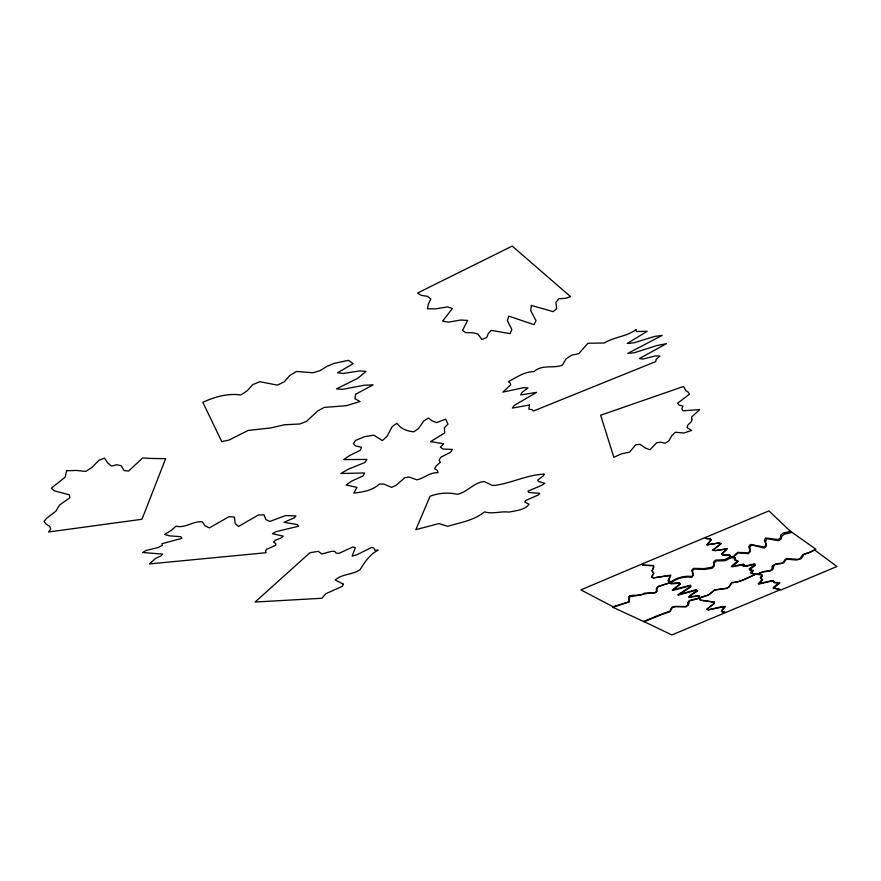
<?xml version="1.0" encoding="UTF-8"?>
<svg xmlns="http://www.w3.org/2000/svg" width="881" height="881" viewBox="0 0 881 881"><rect width="100%" height="100%" fill="white"/><g stroke="black" fill="none" stroke-linecap="round" stroke-linejoin="round"><path stroke-width="1.32" d="M629.585 596.107L629.287 601.613L613.055 606.778L580.898 589.885L642.062 563.983L642.8 565.283L653.262 565.646L653.625 567.067L652.05 570.866L653.779 573.245L651.577 577.242L653.867 577.793L670.793 575.205L668.547 580.612L671.641 582.253L658.459 586.372L656.973 588.475L656.962 591.426L654.671 593.023L644.738 593.111C640.322 596.756 634.485 594.124 629.585 596.107M629.1 599.432L629.034 602.02L612.824 607.295L644.22 621.777C652.931 618.242 661.146 614.431 670.166 611.722L672.269 607.626L675.562 606.69L686.046 606.833L688.16 605.302L689.724 600.82L699.955 598.21L699.173 595.853L689.129 597.395L691.122 595.182L697.378 591.151L696.739 590.039L678.216 595.127L690.781 586.977L690.682 585.601L672.566 590.468L680.209 584.323L679.394 583.233L670.992 583.894L670.837 582.495L657.655 586.713L656.312 588.783L656.554 591.658L654.33 593.243C645.443 592.417 637.635 596.371 628.858 596.657L629.1 599.432M714.282 562.849L714.15 566.241L712.156 568.212L704.503 569.478L694.349 568.994L692.334 570.943L693.369 574.996L691.926 577.297C684.438 576.251 677.115 578.266 670.97 582.55L667.985 580.865L670.408 575.414L653.592 577.903L651.356 577.319L653.691 573.289L652.05 570.866L653.779 567.045L653.482 565.591L643.152 565.15L642.469 563.829L768.904 510.881L791.7 532.542L784.497 534.106L782.031 535.945L781.029 539.117L778.397 540.769L767.076 538.643L765.567 541.286L766.448 546.011L764.389 548.114L751.647 544.943L749.808 547.244L750.381 551.517L748.421 553.664L738.278 552.827L733.895 556.693L730.679 557.794L729.721 555.239L722.993 555.052L721.682 554.094L726.99 548.874L715.548 550.57L712.487 550.306L721.054 543.643L718.72 543.048L706.859 544.843L711.088 539.899L709.998 538.765L706.628 538.566L705.053 537.586L706.628 538.566L709.954 538.776L711.088 539.899L706.936 544.832L718.797 543.026L721.143 543.61L712.597 550.273L715.669 550.537L727.122 548.819L721.836 554.05L723.147 554.997L729.886 555.184L730.867 557.728L725.415 560.679L716.462 560.966L714.282 562.849M66.604 470.762L65.139 477.205L51.362 488.151L54.259 490.827L69.445 494.891L69.83 497.809L59.567 505L55.756 511.31L46.715 518.226L44.05 521.431L45.944 523.997L49.578 526.309L50.735 528.93L48.631 531.981L141.973 519.272L165.661 458.649C157.809 458.505 150.332 458.616 142.678 457.955L128.571 471.082L124.089 470.542L121.082 465.686L116.677 464.75L111.458 466.137L107.757 462.966L104.531 458.153L99.035 460.212L91.866 467.492L85.82 471.401L76.449 470.443L66.604 470.762M531.353 305.421L530.747 310.718L536.022 320.64L534.018 324.671L508.778 316.114L507.368 320.607L511.817 329.527L510.055 333.635L491.29 330.386L488.294 333.547L486.631 337.654L481.797 339.416L477.943 334.042L473.009 332.765L465.697 332.622L462.525 330.441L467.657 320.42L460.642 320.034L448.385 322.171L442.581 321.136L452.382 308.515L447.592 306.896L435.434 308.868L427.461 308.768L428.298 304.297L430.809 298.967L427.692 296.379L421.294 295.377L417.583 293.021L512.202 246.074L570.525 296.622L565.492 298.329L558.906 298.725L555.933 302.194L556.572 308.636L553.18 311.654L531.353 305.421M773.804 565.569L773.419 568.355L771.866 570.381L763.948 571.483L758.156 573.883L752.66 573.509L752.22 572.32L753.354 570.459L750.931 570.106L750.48 568.906L755.446 565.382L755.116 564.115L747.132 566.131L743.674 566.197L744.269 564.512L732.133 566.857L738.234 561.329L734.721 559.909L735.382 558.147L730.382 557.332L733.598 556.186L737.562 552.387L748.421 552.816L750.116 550.724L748.784 546.705L750.326 544.469L764.345 547.013L766.162 544.954L764.411 540.527L765.556 537.972L777.912 539.579L780.401 537.928L780.929 534.899L783.22 533.071L790.576 531.342L815.916 549.237L810.564 552.057L804.111 554.094L801.281 558.576L797.745 559.369L786.887 558.499L783.881 562.783L776.062 563.939L773.804 565.569M444.431 427.659L444.641 432.989L430.578 441.634L443.683 443.76L440.368 447.141L443.044 449.079L452.382 449.398L450.466 452.394L440.797 457.239L439.101 460.157L440.302 462.36L436.293 465.807L434.619 468.67L437.405 470.443L438.066 472.712C430.016 472.018 424.268 478.317 416.889 479.826L409.026 476.995L404.842 477.678L395.866 485.497L391.593 487.314L383.576 484.054L379.403 484.032C372.079 490.783 363.071 491.961 353.733 493.085L356.959 487.38L346.145 485.002L351.442 481.202L363.225 475.839L364.525 472.987L340.793 473.504L348.799 468.989L364.712 462.58L366.903 459.419L343.777 459.596L349.658 455.51L360.373 450.257L361.518 447.262L355.539 445.94L353.424 443.672L355.627 440.368L364.789 436.624L373.83 435.192L382.365 440.599L387.089 436.249L392.276 426.492L396.99 423.254C400.888 429.058 407.209 431.117 413.784 431.844L418.486 428.551L423.706 421.019L428.43 418.035L432.417 421.03L436.536 422.616L445.632 419.169L447.966 424.102L444.431 427.659M687.984 602.494L687.643 604.994L685.506 606.535L675.099 606.348L671.807 607.273L669.615 611.392C660.585 614.09 652.347 617.889 643.604 621.413L671.862 634.926L725.658 612.537L721.891 611.645L721.88 610.423L725.217 606.535L722.123 606.58L708.247 609.872L706.793 609.212L713.984 603.628L714.348 602.197L700.318 600.247L699.206 598.045L708.544 594.95L714.579 589.984L726.528 588.376L728.939 586.922L731.56 582.682C740.844 582.297 747.848 577.429 756.107 574.016L761.426 574.467L761.867 575.623L760.204 577.65L761.977 579.544L758.222 583.751L771.811 580.634L773.584 581.174L773.683 582.418L779.2 582.649L772.923 587.814L780.456 589.642L725.757 612.493L721.957 611.634L721.924 610.412L725.206 606.535L708.291 609.839L706.87 609.167L714.117 603.573L714.502 602.13L700.593 600.115L699.536 597.902L689.305 600.49L687.984 602.494M529.525 404.996L528.809 409.103L532.047 409.698L533.6 410.953L655.772 361.573L656.059 359.547L659.825 356.1L655.453 355.935L642.899 359.085L639.507 358.512L666.454 343.656L656.962 345.528L634.254 352.752L627.812 353.38L662.182 335.397L654.616 336.443L634.111 342.753L627.261 343.491L647.172 331.267L636.203 331.575L636.203 329.483C626.633 336.729 614.31 336.817 604.212 343.006L587.913 343.249L578.729 353.688L571.549 355.197L566.009 358.952L562.353 365.141C553.037 368.831 542.289 364.117 533.963 371.595C524.217 371.694 516.629 377.332 508.414 381.616L510.154 382.982L510.727 384.81L502.82 392.122L523.732 387.662L527.983 387.937L522.004 392.375L520.627 394.93L536.595 392.397L514.339 405.348L512.401 408.068L529.525 404.996M772.318 566.12L771.866 568.928L770.269 570.965L762.395 572.033L756.592 574.423L761.944 574.853L762.406 575.998L760.777 578.013L762.594 579.885L758.893 584.07L772.494 580.92L774.278 581.46L774.41 582.693L779.96 582.903L773.738 588.045L781.337 589.83L836.95 566.505L814.485 549.887L809.099 552.695L802.657 554.722L799.728 559.226L796.204 560.008L785.478 559.072L782.383 563.366L774.608 564.49L772.318 566.12M691.871 419.202L691.42 421.625L687.786 425.116L687.07 427.593L691.651 430.424L683.843 433.012L675.32 432.252L671.862 435.677L668.833 440.94L665.177 443.253L660.75 442.24L656.664 442.725L650.002 449.773L645.31 447.977L640.113 444.387L635.906 444.674L629.475 452.195L621.391 453.847L613.859 457.305L600.633 415.226L683.48 386.506L685.825 390.635L688.27 392.243L689.383 394.292L677.555 403.212L679.141 405.051L682.962 406.097L681.817 408.85L683.039 410.766L699.668 409.654L691.629 417.021L691.871 419.202M343.105 584.026L342.5 586.261L325.805 593.717L321.895 598.265L255.094 602.031L309.925 552.739L318.195 551.341L321.862 554.006L331.476 551.352L334.758 551.374L336.09 553.103L339.119 553.312L352.918 546.947L355.318 547.707L352.114 556.12L356.86 554.777L371.914 547.321L374.018 548.268L374.921 550.229L378.158 550.173C369.888 554.215 364.745 562.111 360.087 569.688C352.62 574.952 341.982 573.784 335.232 579.951L343.105 584.026M355.583 394.27L354.977 398.741L360.01 401.538L346.31 405.689L324.263 407.418L317.832 410.898L306.335 421.503L299.65 424.014L284.64 424.741L270.5 427.968L248.156 430.446L228.917 440.104L221.737 441.623L202.828 402.287C215.041 396.879 227.243 393.08 240.821 394.985L247.209 390.757L252.825 384.557L259.873 381.726L277.383 385.129L284.189 381.836L289.904 375.438L296.545 371.474L312.931 372.751L320.166 370.626L326.763 366.474L333.734 363.446L348.535 360.34L353.149 363.666L337.599 372.762L343.017 373.489L359.811 370.923L366.022 371.397L357.807 378.257L336.487 388.873L342.412 389.369L364.437 385.184L373.159 384.854L355.583 394.27M743.344 564.214L742.661 565.921L746.064 565.899L754.015 563.95L754.257 565.25L749.18 568.785L749.555 570.018L751.9 570.403L750.678 572.298L751.041 573.509L756.416 573.96C748.145 577.363 741.141 582.231 731.858 582.605L729.182 586.856L726.77 588.31L714.854 589.885L708.776 594.862L699.437 597.946L698.699 595.556L688.678 597.065L690.704 594.851L697.014 590.81L696.386 589.686L677.874 594.741L690.528 586.57L690.462 585.182L672.346 590.017L680.077 583.861L679.273 582.748L670.915 583.387L670.782 581.967C676.927 577.518 684.361 575.634 691.904 576.46L693.16 574.203L691.662 570.304L693.534 568.366L704.095 568.619L711.903 567.254L713.753 565.294L713.533 562.012L715.581 560.129L724.832 559.677L730.162 556.704L732.948 557.001L735.018 557.596L734.258 559.391L737.628 560.878L731.307 566.45L743.344 564.214M544.062 474.165L543.368 475.861L537.685 480.057L538.412 481.455L544.821 483.273L541.584 485.431L527.983 491.113L528.853 492.446L539.723 493.305L538.082 495.111L525.682 500.507L524.823 502.148L529.107 504.218C524.658 510.253 515.759 510.606 508.932 512.114C500.683 510.969 492.765 514.372 484.572 511.894C473.703 520.671 460.565 522.334 447.735 526.342L438.925 523.567L415.843 529.657L430.104 496.201C438.98 492.964 448.176 492.226 457.349 494.329C467.348 492.226 473.868 482.37 484.22 481.522L492.589 485.563C510.033 484.076 526.32 474.793 544.062 474.165M266.48 549.392L265.566 551.132L266.084 552.717L149.385 563.939L155.838 558.202L160.827 556.021L162.721 554.116L142.7 552.497L146.191 550.416L157.974 547.575L162.214 545.427L162.071 543.665L181.982 538.324L180.66 536.661L169.504 535.846L164.56 534.47L171.476 530.219L175.98 526.166C185.34 528.578 193.192 520.792 202.355 521.816L205.108 525.913L209.348 527.895L229.06 516.662L234.434 517.07L235.172 523.512L238.509 526.464L258.518 514.911L264.047 514.945L265.875 519.636L269.927 521.442L285.488 515.561L295.994 515.936L294.287 517.852L284.001 522.268L297.36 524.591L298.56 526.21L275.951 531.672L272.482 533.699L283.186 536.133L280.918 538.038L275.301 540.24L273.506 542.079L275.698 543.555L275.852 545.196L266.48 549.392"/></g></svg>
